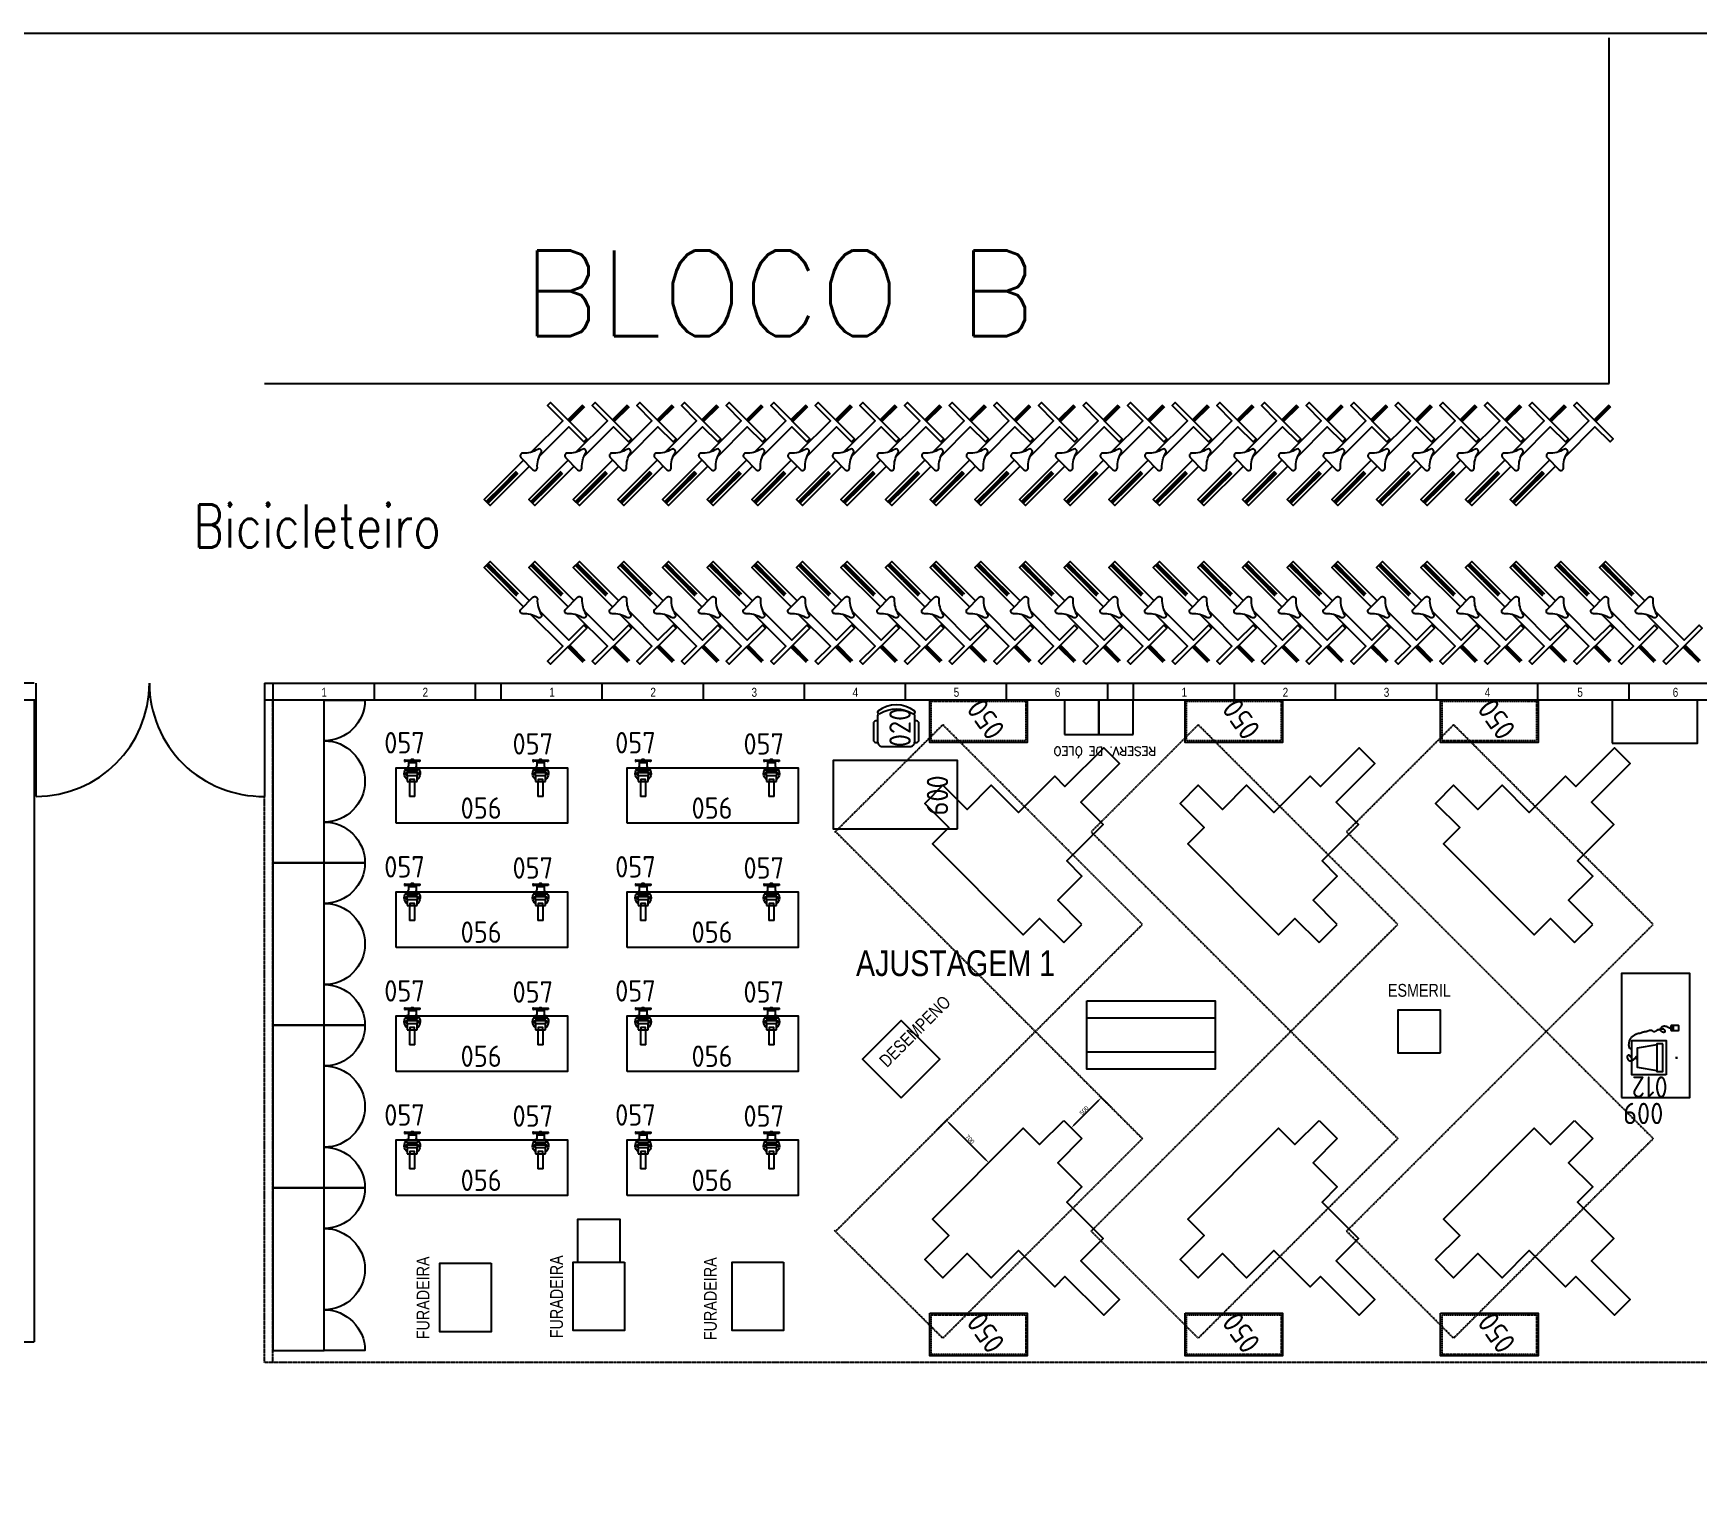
# Model space of a CAD drawing. Header units: millimetres. Extents: x 18768 to 1484868, y -11027 to 520152.
# Drawn here: x 1379301 to 1398761, y 156820 to 173819 of the extents above; entities that cross this region are included whole.
import ezdxf
from ezdxf.enums import TextEntityAlignment as Align

# ---------------------------------------------------------------- set-up
doc = ezdxf.new("R2010")
doc.units = ezdxf.units.MM
for name, pattern in [('DASHED2', [9.525, 6.35, -3.175]), ('DIVIDE', [2.15, 1.5, -0.2, 0.05, -0.15, 0.05, -0.2]), ('HIDDEN2', [4.7625, 3.175, -1.5875])]:
    doc.linetypes.add(name, pattern=pattern)
for name, color, linetype in [('3-MAQUINAS', 5, 'Continuous'), ('8-TEXTO', 4, 'Continuous'), ('8-TEXTO-DETALHES', 6, 'Continuous'), ('A Construir', 1, 'Continuous'), ('L025-CONTORNO', 7, 'Continuous'), ('L025-IMAGIN', 1, 'DIVIDE'), ('L025-TEXTO', 7, 'Continuous'), ('L035-ARRANJO-ADQUIRIR', 102, 'Continuous'), ('L035-ARRANJO-EXISTENTE', 180, 'Continuous'), ('L035-TEXTO', 40, 'Continuous'), ('PAREDES', 7, 'Continuous')]:
    doc.layers.add(name, color=color, linetype=linetype)
doc.layers.add('L035-DEMOLIÇÃO', color=40, linetype='Continuous', plot=False)
doc.styles.add('ISO-CP--25', font='isocp.shx', dxfattribs={"height": 250})
doc.styles.add('ROMANS', font='romans', dxfattribs={"width": 0.8, "height": 300})
doc.styles.get("Standard").update_dxf_attribs({"font": 'arial.ttf'})
doc.dimstyles.new('Anotativo', dxfattribs={"dimscale": 0, "dimtxt": 2.5, "dimasz": 2.5, "dimexe": 1.25, "dimexo": 0.625, "dimtad": 1, "dimtxsty": 'Standard', "dimcen": 2.5, "dimadec": 0, "dimazin": 0, "dimtfac": 1, "dimtmove": 0, "dimatfit": 3, "dimfxl": 1, "dimarcsym": 0})

# ---------------------------------------------------------------- blocks, each defined once
blk = doc.blocks.new('Bicicleta')
for points in [[(-1.142, 1.121), (-1.121, 1.142), (-0.944, 0.965), (-0.965, 0.944)], [(-0.788, 0.767), (-0.767, 0.788), (-0.944, 0.965), (-0.965, 0.944)], [(-0.011, -0.011), (0.011, 0.011), (-0.166, 0.187), (-0.187, 0.166)]]:
    blk.add_hatch(color=256).paths.add_polyline_path(points)
for p, q in [((-0.965, 0.944), (-1.142, 1.121)), ((-0.944, 0.965), (-1.121, 1.142)), ((-0.965, 0.944), (-0.788, 0.767)), ((-0.944, 0.965), (-0.767, 0.788)), ((-0.187, 0.166), (-0.011, -0.011)), ((-0.166, 0.187), (0.011, 0.011))]:
    blk.add_line(p, q)
at = {"color": 1}
for points in [[(-0.707, 0.636), (-1.167, 1.096), (-1.096, 1.167), (-0.636, 0.707)], [(-0.518, 0.589), (-0.177, 0.247), (0, 0.424), (0.035, 0.389), (-0.389, -0.035), (-0.424, 0), (-0.247, 0.177), (-0.615, 0.545)]]:
    blk.add_lwpolyline(points, dxfattribs=at)
blk.add_lwpolyline([(-0.714, 0.556, -0.686338), (-0.736, 0.607), (-0.595, 0.749, -0.686338), (-0.544, 0.726, 0.152911), (-0.499, 0.552, -0.794326), (-0.54, 0.511, 0.152911)], format="xyb", close=True, dxfattribs=at)
blk = doc.blocks.new('BL_SENAI_id9310100290')
at = {"layer": 'L035-ARRANJO-EXISTENTE', "color": 0}
for p, q in [((-515, 200), (-515, 139)), ((-515, 200), (-340, 200)), ((-340, 112), (-340, 227)), ((-340, 227), (-272, 227)), ((-228, 233), (-238, 233)), ((-238, 219), (-238, 106)), ((-228, 106), (-228, 233)), ((-217, 106), (-217, 233)), ((-217, 233), (-207, 233)), ((-207, 219), (-207, 106)), ((-178, 144), (-178, 195)), ((-114, 214), (-159, 214)), ((-121, 214), (-121, 125)), ((-114, 214), (-114, 125)), ((-340, 139), (-515, 139)), ((-272, 112), (-340, 112)), ((-238, 106), (-228, 106)), ((-207, 106), (-217, 106)), ((-114, 125), (-159, 125))]:
    blk.add_line(p, q, dxfattribs=at)
for points in [[(-340, 143), (-340, 197), (-314, 197), (-314, 143)], [(-268, 233), (-238, 233), (-238, 106), (-268, 106)], [(-178, 233), (-207, 233), (-207, 106), (-178, 106)], [(-104, 259), (-104, 252), (-88, 252), (-88, 259)], [(-114, 156), (-114, 183), (-83, 183), (-83, 156)], [(-104, 80), (-104, 86), (-88, 86), (-88, 80)]]:
    blk.add_lwpolyline(points, close=True, dxfattribs=at)
for points in [[(-99, 183), (-99, 252), (-92, 252), (-92, 183)], [(-92, 156), (-92, 86), (-99, 86), (-99, 156)]]:
    blk.add_lwpolyline(points, dxfattribs=at)
for centre in [(-250, 248), (-250, 92)]:
    blk.add_circle(centre, 7.45, dxfattribs=at)
for centre, radius, start, end in [((-247, 170), 92.8, 41.7386, 141.8707), ((-272, 231), 4.33, 270, 0), ((-159, 233), 19, 180, 270), ((-247, 170), 92.8, 218.1293, 318.2614), ((-272, 108), 4.33, 0, 90), ((-159, 106), 19, 90, 180)]:
    blk.add_arc(centre, radius, start, end, dxfattribs=at)
at = {"layer": 'L025-TEXTO', "style": 'ISO-CP--25'}
blk.add_attdef('rmp_mt_codmaterial', (15, 15), '', height=40, dxfattribs=at)
at = {"layer": 'L025-TEXTO', "style": 'ISO-CP--25', "flags": 1}
for tag in ['rmp_mt_nomeunid', 'rmp_mt_potencia', 'rmp_mt_cod']:
    blk.add_attdef(tag, (15, 15), '', height=40, dxfattribs=at)
blk = doc.blocks.new('BL_SENAI_id9320240650')
at = {"layer": 'L035-ARRANJO-EXISTENTE', "color": 0}
blk.add_lwpolyline([(-595, 399), (-595, -251), (1405, -251), (1405, 399)], close=True, dxfattribs=at)
at = {"layer": 'L025-TEXTO', "style": 'ISO-CP--25'}
blk.add_attdef('rmp_mt_codmaterial', (15, 15), '', height=40, dxfattribs=at)
at = {"layer": 'L025-TEXTO', "style": 'ISO-CP--25', "flags": 1}
for tag in ['rmp_mt_nomeunid', 'rmp_mt_potencia', 'rmp_mt_cod']:
    blk.add_attdef(tag, (15, 15), '', height=40, dxfattribs=at)
blk = doc.blocks.new('BL_SENAI_id9320230820')
at = {"layer": 'L035-ARRANJO-EXISTENTE', "color": 0}
blk.add_lwpolyline([(-449, -183), (691, -183), (691, 317), (-449, 317)], close=True, dxfattribs=at)
at = {"layer": 'L035-ARRANJO-EXISTENTE', "color": 0, "linetype": 'HIDDEN2'}
blk.add_lwpolyline([(-431, -165), (673, -165), (673, 299), (-431, 299)], close=True, dxfattribs=at)
at = {"layer": 'L025-TEXTO', "style": 'ISO-CP--25'}
blk.add_attdef('rmp_mt_codmaterial', (15, 15), '', height=40, dxfattribs=at)
at = {"layer": 'L025-TEXTO', "style": 'ISO-CP--25', "flags": 1}
for tag in ['rmp_mt_nomeunid', 'rmp_mt_potencia', 'rmp_mt_cod']:
    blk.add_attdef(tag, (15, 15), '', height=40, dxfattribs=at)
blk = doc.blocks.new('BL_SENAI_id9320210400')
at = {"layer": 'L035-ARRANJO-ADQUIRIR', "color": 0}
for points in [[(-690, 550, -0.290756), (-310, 550, 0.829608), (-284, 579, 0.333333), (-716, 579, 0.829608), (-690, 550)], [(-717, 464), (-737, 464, 0.414214), (-767, 434), (-767, 244, 0.414214), (-737, 214), (-717, 214)], [(-710, 550, 0.129448), (-717, 523), (-717, 219, 0.414214), (-663, 164), (-338, 164, 0.414214), (-284, 219), (-284, 525, 0.120944), (-290, 550)], [(-284, 214), (-264, 214, 0.414214), (-234, 244), (-234, 434, 0.414214), (-264, 464), (-284, 464)]]:
    blk.add_lwpolyline(points, format="xyb", dxfattribs=at)
at = {"layer": 'L025-TEXTO', "style": 'ISO-CP--25'}
blk.add_attdef('rmp_mt_codmaterial', (15, 15), '', height=40, dxfattribs=at)
at = {"layer": 'L025-TEXTO', "style": 'ISO-CP--25', "flags": 1}
for tag in ['rmp_mt_nomeunid', 'rmp_mt_potencia', 'rmp_mt_cod']:
    blk.add_attdef(tag, (15, 15), '', height=40, dxfattribs=at)
blk = doc.blocks.new('BL_SENAI_id9320220810')
at = {"layer": 'L025-CONTORNO', "color": 0}
blk.add_lwpolyline([(-688, 238), (112, 238), (112, 1688), (-688, 1688)], close=True, dxfattribs=at)
at = {"layer": 'L025-TEXTO', "style": 'ISO-CP--25'}
blk.add_attdef('rmp_mt_codmaterial', (15, 15), '', height=40, dxfattribs=at)
at = {"layer": 'L025-TEXTO', "style": 'ISO-CP--25', "flags": 1}
for tag in ['rmp_mt_nomeunid', 'rmp_mt_potencia', 'rmp_mt_cod']:
    blk.add_attdef(tag, (15, 15), '', height=40, dxfattribs=at)
blk = doc.blocks.new('*D277')
at = {"color": 0, "lineweight": -2, "transparency": 16777216}
for p, q in [((1389859, 160994), (1389995, 161130)), ((1390437, 160653), (1390013, 161077)), ((1390354, 160499), (1390490, 160635))]:
    blk.add_line(p, q, dxfattribs=at)
at = {"color": 0, "lineweight": 15, "transparency": 16777216}
for points in [[(1390019, 161083), (1390007, 161071), (1389978, 161112)], [(1390443, 160659), (1390431, 160647), (1390473, 160617)]]:
    blk.add_solid(points, dxfattribs=at)
at = {"layer": 'DEFPOINTS', "color": 0, "lineweight": 15, "transparency": 16777216}
for p in [(1389850, 160985), (1389978, 161112), (1390345, 160490)]:
    blk.add_point(p, dxfattribs=at)
at = {"color": 0, "transparency": 16777216, "insert": (1390252, 160892), "char_height": 50, "attachment_point": 5, "rotation": 315}
blk.add_mtext('700', dxfattribs=at)
blk = doc.blocks.new('*D278')
at = {"color": 0, "lineweight": -2, "transparency": 16777216}
for p, q in [((1391472, 161061), (1391754, 161344)), ((1391906, 161263), (1391772, 161397)), ((1391553, 160909), (1391419, 161043))]:
    blk.add_line(p, q, dxfattribs=at)
at = {"color": 0, "lineweight": 15, "transparency": 16777216}
for points in [[(1391749, 161350), (1391760, 161338), (1391790, 161379)], [(1391466, 161067), (1391477, 161055), (1391436, 161025)]]:
    blk.add_solid(points, dxfattribs=at)
at = {"layer": 'DEFPOINTS', "color": 0, "lineweight": 15, "transparency": 16777216}
for p in [(1391790, 161379), (1391915, 161254), (1391561, 160900)]:
    blk.add_point(p, dxfattribs=at)
at = {"color": 0, "transparency": 16777216, "insert": (1391586, 161229), "char_height": 50, "attachment_point": 5, "rotation": 45}
blk.add_mtext('500', dxfattribs=at)
blk = doc.blocks.new('BL_SENAI_id9370710510')
at = {"layer": 'L035-ARRANJO-ADQUIRIR', "color": 0}
for p, q in [((185, 107), (161, 107)), ((173, 95), (173, 119)), ((491, 168), (491, 85)), ((491, 142), (549, 142)), ((491, 141), (549, 141)), ((495, 168), (495, 145)), ((511, 168), (495, 168)), ((495, 145), (511, 145)), ((542, 174), (498, 174)), ((498, 78), (542, 78)), ((511, 145), (511, 168)), ((529, 168), (512, 168)), ((512, 168), (512, 145)), ((512, 145), (529, 145)), ((529, 145), (529, 168)), ((530, 168), (530, 145)), ((546, 168), (530, 168)), ((530, 145), (546, 145)), ((546, 145), (546, 168)), ((549, 85), (549, 168))]:
    blk.add_line(p, q, dxfattribs=at)
for points in [[(-27, 229), (-27, 629), (373, 629), (373, 229)], [(162, 566), (184, 566), (184, 581), (162, 581)], [(335, 266), (335, 336), (10, 336), (10, 266)]]:
    blk.add_lwpolyline(points, close=True, dxfattribs=at)
for points in [[(173, 581), (172, 586), (170, 590), (168, 593), (165, 596), (162, 598), (160, 599), (158, 600), (156, 602), (154, 603), (153, 604), (152, 606), (152, 607), (152, 609), (151, 610), (151, 611), (150, 612), (149, 613), (148, 614), (146, 615), (145, 616), (143, 617), (141, 618), (139, 620), (138, 622), (136, 624), (135, 627), (134, 630), (133, 633), (133, 637), (133, 640), (133, 644), (133, 647), (134, 650), (134, 653), (135, 656), (137, 658), (138, 661), (140, 663), (142, 665), (144, 667), (146, 668), (148, 670), (151, 671), (153, 672), (156, 673), (158, 674), (160, 675), (162, 676), (164, 676), (166, 677), (168, 678), (170, 678), (172, 679), (174, 679), (175, 679), (177, 680), (179, 680), (180, 680), (182, 680), (183, 680), (185, 680), (187, 680), (189, 679), (190, 679), (192, 678), (194, 678), (195, 677), (197, 676), (199, 675), (200, 674), (201, 672), (203, 671), (204, 670), (205, 669), (205, 667), (206, 666), (206, 665), (206, 664), (206, 663), (206, 662), (205, 660), (205, 659), (204, 658), (203, 658), (201, 657), (200, 656), (199, 655), (197, 654), (196, 653), (194, 653), (193, 652), (191, 651), (190, 650), (189, 649), (187, 648), (186, 647), (185, 645), (184, 644), (183, 642), (182, 640), (181, 637), (179, 635), (176, 632), (173, 629)], [(268, 629), (272, 638), (277, 645), (282, 650), (288, 655), (294, 657), (300, 659), (307, 661), (313, 661), (320, 662), (326, 662), (332, 661), (338, 661), (343, 660), (349, 659), (355, 658), (360, 657), (366, 656), (371, 654), (377, 652), (382, 651), (387, 649), (392, 646), (397, 644), (402, 641), (406, 637), (411, 634), (415, 630), (419, 626), (422, 621), (426, 617), (430, 612), (433, 607), (437, 602), (440, 597), (443, 591), (447, 586), (449, 580), (452, 575), (454, 570), (456, 565), (457, 560), (458, 555), (459, 550), (460, 545), (460, 540), (461, 535), (461, 531), (462, 526), (464, 521), (466, 516), (467, 511), (470, 507), (472, 502), (474, 496), (475, 491), (477, 486), (478, 481), (479, 475), (480, 470), (481, 465), (481, 459), (482, 454), (483, 449), (484, 445), (486, 440), (487, 436), (489, 432), (491, 428), (492, 425), (494, 421), (495, 418), (496, 415), (496, 411), (496, 408), (496, 405), (495, 402), (494, 398), (493, 395), (492, 393), (490, 390), (488, 387), (486, 385), (484, 382), (482, 380), (481, 377), (480, 375), (479, 372), (479, 369), (479, 366), (479, 362), (481, 359), (482, 355), (484, 352), (486, 348), (488, 345), (490, 342), (492, 338), (493, 336), (495, 333), (497, 331), (498, 329), (499, 327), (500, 326), (501, 325), (501, 325), (501, 324), (501, 324), (501, 324), (501, 324), (500, 323), (500, 322), (501, 319), (501, 316), (502, 312), (503, 308), (504, 303), (505, 298), (506, 293), (507, 287), (508, 283), (509, 278), (510, 275), (511, 271), (511, 268), (511, 265), (510, 262), (509, 259), (507, 257), (505, 254), (502, 251), (498, 248), (495, 246), (491, 244), (487, 242), (483, 241), (480, 241), (477, 241), (475, 242), (473, 243), (471, 245), (470, 247), (469, 250), (469, 253), (469, 256), (469, 259), (470, 262), (471, 265), (472, 268), (473, 271), (475, 274), (477, 277), (479, 280), (482, 283), (485, 286), (488, 289), (491, 291), (495, 293), (498, 294), (503, 294), (507, 293), (512, 292), (517, 290), (522, 287), (527, 283), (531, 279), (536, 274), (539, 269), (542, 263), (543, 257), (544, 251), (544, 245), (543, 239), (542, 233), (540, 227), (538, 221), (536, 216), (533, 210), (530, 205), (528, 199), (525, 194), (523, 189), (521, 183), (520, 177), (520, 174)], [(323, 336), (283, 566), (63, 566), (23, 336)]]:
    blk.add_lwpolyline(points, dxfattribs=at)
for centre, start, end in [((498, 168), 90, 180), ((498, 85), 180, 270), ((542, 168), 0, 90), ((542, 85), 270, 0)]:
    blk.add_arc(centre, 6.72, start, end, dxfattribs=at)
at = {"layer": 'L025-TEXTO', "style": 'ISO-CP--25'}
blk.add_attdef('rmp_mt_codmaterial', (15, 15), '', height=40, dxfattribs=at)
at = {"layer": 'L025-TEXTO', "style": 'ISO-CP--25', "flags": 1}
for tag in ['rmp_mt_nomeunid', 'rmp_mt_potencia', 'rmp_mt_cod']:
    blk.add_attdef(tag, (15, 15), '', height=40, dxfattribs=at)

msp = doc.modelspace()

# ---------------------------------------------------------------- linework, layer by layer
at = {"color": 1}
for p, q in [((1382103.298, 166224.6), (1382103.298, 166024.6)), ((1382103.298, 166224.6), (1382103.298, 166024.6)), ((1382103.298, 166224.6), (1382103.298, 166024.6)), ((1383285.298, 166224.6), (1383285.298, 166024.6)), ((1384467.298, 166224.6), (1384467.298, 166024.6)), ((1384767.298, 166224.6), (1384767.298, 166024.6)), ((1385949.298, 166224.6), (1385949.298, 166024.6)), ((1387131.298, 166224.6), (1387131.298, 166024.6)), ((1388313.298, 166224.6), (1388313.298, 166024.6)), ((1389495.298, 166224.6), (1389495.298, 166024.6)), ((1389495.298, 166224.6), (1389495.298, 166024.6)), ((1389495.298, 166224.6), (1389495.298, 166024.6)), ((1390677.298, 166224.6), (1390677.298, 166024.6)), ((1391859.298, 166224.6), (1391859.298, 166024.6)), ((1392159.298, 166224.6), (1392159.298, 166024.6)), ((1393341.298, 166224.6), (1393341.298, 166024.6)), ((1394523.298, 166224.6), (1394523.298, 166024.6)), ((1395705.298, 166224.6), (1395705.298, 166024.6)), ((1396887.298, 166224.6), (1396887.298, 166024.6)), ((1396887.298, 166224.6), (1396887.298, 166024.6)), ((1396887.298, 166224.6), (1396887.298, 166024.6)), ((1397956.298, 166224.6), (1397956.298, 166024.6))]:
    msp.add_line(p, q, dxfattribs=at)
at = {"color": 1, "linetype": 'DASHED2'}
for p, q in [((1389935.151, 165736.789), (1388664.282, 164473.34)), ((1392268.604, 163403.337), (1389935.151, 165736.789)), ((1392921.116, 165736.789), (1391669.537, 164485.21)), ((1395254.569, 163403.337), (1392921.116, 165736.789)), ((1395907.081, 165736.789), (1394655.502, 164485.21)), ((1398240.534, 163403.337), (1395907.081, 165736.789)), ((1388683.572, 164485.21), (1391017.025, 162151.758)), ((1391669.537, 164485.21), (1394002.99, 162151.758)), ((1394655.502, 164485.21), (1396988.955, 162151.758)), ((1391017.025, 162151.758), (1392268.604, 163403.337)), ((1394002.99, 162151.758), (1395254.569, 163403.337)), ((1396988.955, 162151.758), (1398240.534, 163403.337)), ((1388683.572, 159818.305), (1391017.025, 162151.758)), ((1391017.025, 162151.758), (1392268.604, 160900.179)), ((1391669.537, 159818.305), (1394002.99, 162151.758)), ((1394002.99, 162151.758), (1395254.569, 160900.179)), ((1394655.502, 159818.305), (1396988.955, 162151.758)), ((1396988.955, 162151.758), (1398240.534, 160900.179)), ((1392268.604, 160900.179), (1389935.151, 158566.726)), ((1395254.569, 160900.179), (1392921.116, 158566.726)), ((1398240.534, 160900.179), (1395907.081, 158566.726)), ((1389935.151, 158566.726), (1388664.282, 159830.176)), ((1392921.116, 158566.726), (1391669.537, 159818.305)), ((1395907.081, 158566.726), (1394655.502, 159818.305))]:
    msp.add_line(p, q, dxfattribs=at)
for p, q in [((1391349.365, 163191.205), (1391561.497, 163403.337)), ((1394335.33, 163191.205), (1394547.462, 163403.337)), ((1397321.295, 163191.205), (1397533.427, 163403.337)), ((1391619.754, 162310.068), (1393119.754, 162310.068)), ((1393119.754, 161910.068), (1391619.754, 161910.068)), ((1391349.365, 161112.311), (1391561.497, 160900.179)), ((1394335.33, 161112.311), (1394547.462, 160900.179)), ((1397321.295, 161112.311), (1397533.427, 160900.179))]:
    msp.add_line(p, q)
for points in [[(1382103.298, 166024.6), (1382103.298, 164124.6), (1382703.298, 164124.6), (1382703.298, 166024.6)], [(1397759.538, 165523.143), (1398759.538, 165523.143), (1398759.538, 166023.143), (1397759.538, 166023.143)], [(1382103.298, 164124.6), (1382103.298, 162224.6), (1382703.298, 162224.6), (1382703.298, 164124.6)], [(1391619.754, 162510.068), (1393119.754, 162510.068), (1393119.754, 161710.068), (1391619.754, 161710.068)], [(1395753.769, 161901.758), (1395753.769, 162401.758), (1395253.769, 162401.758), (1395253.769, 161901.758)], [(1382103.298, 162224.6), (1382103.298, 160324.6), (1382703.298, 160324.6), (1382703.298, 162224.6)], [(1389449.304, 161375.569), (1389901.852, 161828.117), (1389449.304, 162280.665), (1388996.756, 161828.117)], [(1382103.298, 160324.6), (1382103.298, 158424.6), (1382703.298, 158424.6), (1382703.298, 160324.6)], [(1386163.304, 159455.564), (1386163.304, 159955.564), (1385663.304, 159955.564), (1385663.304, 159455.564)], [(1384652.755, 159442.88), (1384652.755, 158642.88), (1384052.755, 158642.88), (1384052.755, 159442.88)], [(1386213.304, 159455.564), (1386213.304, 158655.564), (1385613.304, 158655.564), (1385613.304, 159455.564)], [(1388070.561, 159455.564), (1388070.561, 158655.564), (1387470.561, 158655.564), (1387470.561, 159455.564)]]:
    msp.add_lwpolyline(points, close=True)
at = {"color": 2}
for points in [[(1382703.298, 166024.6), (1383178.298, 166024.6, -0.414213562), (1382703.298, 165549.6, -0.414213562), (1383178.298, 165074.6, -0.414213562), (1382703.298, 164599.6, -0.414213562), (1383178.298, 164124.6), (1382703.298, 164124.6)], [(1382703.298, 164124.6), (1383178.298, 164124.6, -0.414213562), (1382703.298, 163649.6, -0.414213562), (1383178.298, 163174.6, -0.414213562), (1382703.298, 162699.6, -0.414213562), (1383178.298, 162224.6), (1382703.298, 162224.6)], [(1382703.298, 162224.6), (1383178.298, 162224.6, -0.414213562), (1382703.298, 161749.6, -0.414213562), (1383178.298, 161274.6, -0.414213562), (1382703.298, 160799.6, -0.414213562), (1383178.298, 160324.6), (1382703.298, 160324.6)], [(1382703.298, 160324.6), (1383178.298, 160324.6, -0.414213562), (1382703.298, 159849.6, -0.414213562), (1383178.298, 159374.6, -0.414213562), (1382703.298, 158899.6, -0.414213562), (1383178.298, 158424.6), (1382703.298, 158424.6)]]:
    msp.add_lwpolyline(points, format="xyb", dxfattribs=at)
for points in [[(1391561.497, 163403.337), (1391278.654, 163686.18), (1391561.497, 163969.022), (1391384.72, 164145.799), (1391808.984, 164570.063), (1391547.355, 164831.693), (1391999.903, 165284.241), (1391816.055, 165468.089), (1391363.507, 165015.54), (1391243.299, 165135.748), (1390819.035, 164711.484), (1390500.837, 165029.682), (1390217.994, 164746.84), (1389935.151, 165029.682), (1389723.019, 164817.55), (1390005.862, 164534.708), (1389814.943, 164343.789), (1390875.603, 163283.129), (1391066.522, 163474.048), (1391349.365, 163191.205)], [(1394547.462, 163403.337), (1394264.619, 163686.18), (1394547.462, 163969.022), (1394370.685, 164145.799), (1394794.949, 164570.063), (1394533.32, 164831.693), (1394985.868, 165284.241), (1394802.02, 165468.089), (1394349.472, 165015.54), (1394229.264, 165135.748), (1393805, 164711.484), (1393486.802, 165029.682), (1393203.959, 164746.84), (1392921.116, 165029.682), (1392708.984, 164817.55), (1392991.827, 164534.708), (1392800.908, 164343.789), (1393861.568, 163283.129), (1394052.487, 163474.048), (1394335.33, 163191.205)], [(1397533.427, 163403.337), (1397250.584, 163686.18), (1397533.427, 163969.022), (1397356.65, 164145.799), (1397780.914, 164570.063), (1397519.285, 164831.693), (1397971.833, 165284.241), (1397787.985, 165468.089), (1397335.437, 165015.54), (1397215.229, 165135.748), (1396790.965, 164711.484), (1396472.767, 165029.682), (1396189.924, 164746.84), (1395907.081, 165029.682), (1395694.949, 164817.55), (1395977.792, 164534.708), (1395786.873, 164343.789), (1396847.533, 163283.129), (1397038.452, 163474.048), (1397321.295, 163191.205)], [(1391561.497, 160900.179), (1391278.654, 160617.336), (1391561.497, 160334.493), (1391384.72, 160157.717), (1391808.984, 159733.453), (1391547.355, 159471.823), (1391999.903, 159019.275), (1391816.055, 158835.427), (1391363.507, 159287.975), (1391243.299, 159167.767), (1390819.035, 159592.031), (1390500.837, 159273.833), (1390217.994, 159556.676), (1389935.151, 159273.833), (1389723.019, 159485.965), (1390005.862, 159768.808), (1389814.943, 159959.727), (1390875.603, 161020.387), (1391066.522, 160829.468), (1391349.365, 161112.311)], [(1394547.462, 160900.179), (1394264.619, 160617.336), (1394547.462, 160334.493), (1394370.685, 160157.717), (1394794.949, 159733.453), (1394533.32, 159471.823), (1394985.868, 159019.275), (1394802.02, 158835.427), (1394349.472, 159287.975), (1394229.264, 159167.767), (1393805, 159592.031), (1393486.802, 159273.833), (1393203.959, 159556.676), (1392921.116, 159273.833), (1392708.984, 159485.965), (1392991.827, 159768.808), (1392800.908, 159959.727), (1393861.568, 161020.387), (1394052.487, 160829.468), (1394335.33, 161112.311)], [(1397533.427, 160900.179), (1397250.584, 160617.336), (1397533.427, 160334.493), (1397356.65, 160157.717), (1397780.914, 159733.453), (1397519.285, 159471.823), (1397971.833, 159019.275), (1397787.985, 158835.427), (1397335.437, 159287.975), (1397215.229, 159167.767), (1396790.965, 159592.031), (1396472.767, 159273.833), (1396189.924, 159556.676), (1395907.081, 159273.833), (1395694.949, 159485.965), (1395977.792, 159768.808), (1395786.873, 159959.727), (1396847.533, 161020.387), (1397038.452, 160829.468), (1397321.295, 161112.311)]]:
    msp.add_lwpolyline(points)
at = {"layer": '3-MAQUINAS'}
for p, q in [((1391359.298, 166024.6), (1391359.298, 165624.6)), ((1391759.298, 166024.6), (1391359.298, 166024.6)), ((1391759.298, 166024.6), (1391759.298, 165624.6)), ((1392159.298, 166024.6), (1391759.298, 166024.6)), ((1391759.298, 165624.6), (1391759.298, 166024.6)), ((1392159.298, 165624.6), (1392159.298, 166024.6)), ((1391359.298, 165624.6), (1391759.298, 165624.6)), ((1391759.298, 165624.6), (1392159.298, 165624.6))]:
    msp.add_line(p, q, dxfattribs=at)
at = {"layer": 'A Construir'}
msp.add_line((1379333.298, 164899.6), (1379333.298, 166224.6), dxfattribs=at)
at = {"layer": 'L025-IMAGIN'}
for p, q in [((1382103.298, 158284.6), (1382103.298, 166024.6)), ((1382003.298, 158284.6), (1382003.298, 164899.751)), ((1401043.1, 158284.6), (1382003.298, 158284.6))]:
    msp.add_line(p, q, dxfattribs=at)
at = {"layer": 'L035-DEMOLIÇÃO', "linetype": 'ByBlock', "lineweight": -2}
msp.add_lwpolyline([(1437540.298, 136290.012), (1345642.017, 136290.012), (1345642.017, 173818.605), (1437540.298, 173818.605)], close=True, dxfattribs=at)
at = {"layer": 'PAREDES', "ltscale": 0.01}
msp.add_line((1397726.446, 169724.6), (1397726.446, 173764.6), dxfattribs=at)
at = {"layer": 'PAREDES'}
for p, q in [((1382003.298, 169724.6), (1397726.446, 169724.6)), ((1379313.298, 166224.6), (1376978.298, 166224.6)), ((1382003.298, 166224.6), (1382003.298, 164899.751)), ((1382003.298, 166224.6), (1399126.446, 166224.6)), ((1379333.298, 166024.6), (1359104.046, 166024.6)), ((1379313.298, 166024.6), (1379313.298, 158524.6)), ((1399026.446, 166024.6), (1382003.298, 166024.6)), ((1370161.073, 158524.6), (1379313.298, 158524.6))]:
    msp.add_line(p, q, dxfattribs=at)
for centre, start, end in [((1379333.298, 166224.6), 270, 0), ((1381983.298, 166224.6), 180, 270.8648748)]:
    msp.add_arc(centre, 1325, start, end, dxfattribs=at)

# ---------------------------------------------------------------- block references
at = {"xscale": -1000, "yscale": 1000, "zscale": 1000, "rotation": 180}
for p in [(1385738.548, 169467.076), (1386260.174, 169467.076), (1386781.8, 169467.076), (1387303.426, 169467.076), (1387825.051, 169467.076), (1388346.677, 169467.076), (1388868.303, 169467.076), (1389389.928, 169467.076), (1389911.554, 169467.076), (1390433.18, 169467.076), (1390954.806, 169467.076), (1391476.431, 169467.076), (1391998.057, 169467.076), (1392519.683, 169467.076), (1393041.308, 169467.076), (1393562.934, 169467.076), (1394084.56, 169467.076), (1394606.186, 169467.076), (1395127.811, 169467.076), (1395649.437, 169467.076), (1396171.063, 169467.076), (1396692.688, 169467.076), (1397214.314, 169467.076), (1397735.94, 169467.076)]:
    msp.add_blockref('Bicicleta', p, dxfattribs=at)
at = {"xscale": 1000, "yscale": 1000, "zscale": 1000}
for p in [(1385738.548, 166478.596), (1386260.174, 166478.596), (1386781.8, 166478.596), (1387303.426, 166478.596), (1387825.051, 166478.596), (1388346.677, 166478.596), (1388868.303, 166478.596), (1389389.928, 166478.596), (1389911.554, 166478.596), (1390433.18, 166478.596), (1390954.806, 166478.596), (1391476.431, 166478.596), (1391998.057, 166478.596), (1392519.683, 166478.596), (1393041.308, 166478.596), (1393562.934, 166478.596), (1394084.56, 166478.596), (1394606.186, 166478.596), (1395127.811, 166478.596), (1395649.437, 166478.596), (1396171.063, 166478.596), (1396692.688, 166478.596), (1397214.314, 166478.596), (1397735.94, 166478.596), (1398257.566, 166478.596), (1398779.191, 166478.596)]:
    msp.add_blockref('Bicicleta', p, dxfattribs=at)
at = {"layer": 'L035-ARRANJO-ADQUIRIR'}
ref = msp.add_blockref('BL_SENAI_id9320210400', (1389890.315, 165317.569), dxfattribs=at)
ref.add_attrib('rmp_mt_codmaterial', '020', dxfattribs={"layer": 'L025-TEXTO', "height": 250, "rotation": 90, "style": 'ISO-CP--25'}).set_placement((1389434.885, 165705.132), align=Align.MIDDLE)
ref = msp.add_blockref('BL_SENAI_id9320230820', (1390230.853, 165846.661), dxfattribs=dict(at, xscale=-1, rotation=180))
ref.add_attrib('rmp_mt_codmaterial', '050', dxfattribs={"layer": 'L025-TEXTO', "height": 250, "rotation": 125, "style": 'ISO-CP--25'}).set_placement((1390540.783, 165872.016), align=Align.CENTER)
ref = msp.add_blockref('BL_SENAI_id9320230820', (1393216.818, 165846.661), dxfattribs=dict(at, xscale=-1, rotation=180))
ref.add_attrib('rmp_mt_codmaterial', '050', dxfattribs={"layer": 'L025-TEXTO', "height": 250, "rotation": 125, "style": 'ISO-CP--25'}).set_placement((1393526.748, 165872.016), align=Align.CENTER)
ref = msp.add_blockref('BL_SENAI_id9320230820', (1396202.783, 165846.661), dxfattribs=dict(at, xscale=-1, rotation=180))
ref.add_attrib('rmp_mt_codmaterial', '050', dxfattribs={"layer": 'L025-TEXTO', "height": 250, "rotation": 125, "style": 'ISO-CP--25'}).set_placement((1396512.713, 165872.016), align=Align.CENTER)
ref = msp.add_blockref('BL_SENAI_id9320220810', (1390342.834, 165208.666), dxfattribs=dict(at, rotation=89.99999999999999))
ref.add_attrib('rmp_mt_codmaterial', '009', dxfattribs={"layer": 'L025-TEXTO', "height": 250, "rotation": 270, "style": 'ISO-CP--25'}).set_placement((1389747.657, 164909.71), align=Align.CENTER)
ref = msp.add_blockref('BL_SENAI_id9320220810', (1398558.175, 161141.833), dxfattribs=at)
ref.add_attrib('rmp_mt_codmaterial', '009', dxfattribs={"layer": 'L025-TEXTO', "height": 250, "rotation": 180, "style": 'ISO-CP--25'}).set_placement((1398122.744, 161318.979), align=Align.CENTER)
ref = msp.add_blockref('BL_SENAI_id9370710510', (1398619.144, 161672.636), dxfattribs=dict(at, rotation=90.00000000005004))
ref.add_attrib('rmp_mt_codmaterial', '012', dxfattribs={"layer": 'L025-TEXTO', "height": 250, "rotation": 180, "style": 'ISO-CP--25'}).set_placement((1398201.266, 161503.054), align=Align.MIDDLE)
ref = msp.add_blockref('BL_SENAI_id9320230820', (1390230.853, 158676.511), dxfattribs=dict(at, xscale=-1, rotation=180))
ref.add_attrib('rmp_mt_codmaterial', '050', dxfattribs={"layer": 'L025-TEXTO', "height": 250, "rotation": 125, "style": 'ISO-CP--25'}).set_placement((1390540.783, 158701.866), align=Align.CENTER)
ref = msp.add_blockref('BL_SENAI_id9320230820', (1393216.818, 158676.511), dxfattribs=dict(at, xscale=-1, rotation=180))
ref.add_attrib('rmp_mt_codmaterial', '050', dxfattribs={"layer": 'L025-TEXTO', "height": 250, "rotation": 125, "style": 'ISO-CP--25'}).set_placement((1393526.748, 158701.866), align=Align.CENTER)
ref = msp.add_blockref('BL_SENAI_id9320230820', (1396202.783, 158676.511), dxfattribs=dict(at, xscale=-1, rotation=180))
ref.add_attrib('rmp_mt_codmaterial', '050', dxfattribs={"layer": 'L025-TEXTO', "height": 250, "rotation": 125, "style": 'ISO-CP--25'}).set_placement((1396512.713, 158701.866), align=Align.CENTER)
at = {"layer": 'L035-ARRANJO-EXISTENTE'}
ref = msp.add_blockref('BL_SENAI_id9310100290', (1383561.833, 165412.927), dxfattribs=dict(at, xscale=-1, rotation=270))
ref.add_attrib('rmp_mt_codmaterial', '057', dxfattribs={"layer": 'L025-TEXTO', "height": 250, "style": 'ISO-CP--25'}).set_placement((1383641.364, 165401.669), align=Align.CENTER)
ref = msp.add_blockref('BL_SENAI_id9310100290', (1385061.833, 165412.927), dxfattribs=dict(at, xscale=-1, rotation=270))
ref.add_attrib('rmp_mt_codmaterial', '057', dxfattribs={"layer": 'L025-TEXTO', "height": 250, "style": 'ISO-CP--25'}).set_placement((1385141.364, 165388.703), align=Align.CENTER)
ref = msp.add_blockref('BL_SENAI_id9310100290', (1386261.833, 165412.927), dxfattribs=dict(at, xscale=-1, rotation=270))
ref.add_attrib('rmp_mt_codmaterial', '057', dxfattribs={"layer": 'L025-TEXTO', "height": 250, "style": 'ISO-CP--25'}).set_placement((1386341.364, 165401.669), align=Align.CENTER)
ref = msp.add_blockref('BL_SENAI_id9310100290', (1387761.833, 165412.927), dxfattribs=dict(at, xscale=-1, rotation=270))
ref.add_attrib('rmp_mt_codmaterial', '057', dxfattribs={"layer": 'L025-TEXTO', "height": 250, "style": 'ISO-CP--25'}).set_placement((1387841.364, 165388.703), align=Align.CENTER)
ref = msp.add_blockref('BL_SENAI_id9320240650', (1384140.266, 164983.869), dxfattribs=dict(at, xscale=-1, rotation=180))
ref.add_attrib('rmp_mt_codmaterial', '056', dxfattribs={"layer": 'L025-TEXTO', "height": 250, "style": 'ISO-CP--25'}).set_placement((1384537.204, 164638.148), align=Align.CENTER)
ref = msp.add_blockref('BL_SENAI_id9320240650', (1386840.266, 164983.869), dxfattribs=dict(at, xscale=-1, rotation=180))
ref.add_attrib('rmp_mt_codmaterial', '056', dxfattribs={"layer": 'L025-TEXTO', "height": 250, "style": 'ISO-CP--25'}).set_placement((1387237.204, 164638.148), align=Align.CENTER)
ref = msp.add_blockref('BL_SENAI_id9310100290', (1383561.833, 163962.927), dxfattribs=dict(at, xscale=-1, rotation=270))
ref.add_attrib('rmp_mt_codmaterial', '057', dxfattribs={"layer": 'L025-TEXTO', "height": 250, "style": 'ISO-CP--25'}).set_placement((1383641.364, 163951.669), align=Align.CENTER)
ref = msp.add_blockref('BL_SENAI_id9310100290', (1385061.833, 163962.927), dxfattribs=dict(at, xscale=-1, rotation=270))
ref.add_attrib('rmp_mt_codmaterial', '057', dxfattribs={"layer": 'L025-TEXTO', "height": 250, "style": 'ISO-CP--25'}).set_placement((1385141.364, 163938.703), align=Align.CENTER)
ref = msp.add_blockref('BL_SENAI_id9310100290', (1386261.833, 163962.927), dxfattribs=dict(at, xscale=-1, rotation=270))
ref.add_attrib('rmp_mt_codmaterial', '057', dxfattribs={"layer": 'L025-TEXTO', "height": 250, "style": 'ISO-CP--25'}).set_placement((1386341.364, 163951.669), align=Align.CENTER)
ref = msp.add_blockref('BL_SENAI_id9310100290', (1387761.833, 163962.927), dxfattribs=dict(at, xscale=-1, rotation=270))
ref.add_attrib('rmp_mt_codmaterial', '057', dxfattribs={"layer": 'L025-TEXTO', "height": 250, "style": 'ISO-CP--25'}).set_placement((1387841.364, 163938.703), align=Align.CENTER)
ref = msp.add_blockref('BL_SENAI_id9320240650', (1384140.266, 163533.869), dxfattribs=dict(at, xscale=-1, rotation=180))
ref.add_attrib('rmp_mt_codmaterial', '056', dxfattribs={"layer": 'L025-TEXTO', "height": 250, "style": 'ISO-CP--25'}).set_placement((1384537.204, 163188.148), align=Align.CENTER)
ref = msp.add_blockref('BL_SENAI_id9320240650', (1386840.266, 163533.869), dxfattribs=dict(at, xscale=-1, rotation=180))
ref.add_attrib('rmp_mt_codmaterial', '056', dxfattribs={"layer": 'L025-TEXTO', "height": 250, "style": 'ISO-CP--25'}).set_placement((1387237.204, 163188.148), align=Align.CENTER)
ref = msp.add_blockref('BL_SENAI_id9310100290', (1383561.833, 162512.927), dxfattribs=dict(at, xscale=-1, rotation=270))
ref.add_attrib('rmp_mt_codmaterial', '057', dxfattribs={"layer": 'L025-TEXTO', "height": 250, "style": 'ISO-CP--25'}).set_placement((1383641.364, 162501.669), align=Align.CENTER)
ref = msp.add_blockref('BL_SENAI_id9310100290', (1385061.833, 162512.927), dxfattribs=dict(at, xscale=-1, rotation=270))
ref.add_attrib('rmp_mt_codmaterial', '057', dxfattribs={"layer": 'L025-TEXTO', "height": 250, "style": 'ISO-CP--25'}).set_placement((1385141.364, 162488.703), align=Align.CENTER)
ref = msp.add_blockref('BL_SENAI_id9310100290', (1386261.833, 162512.927), dxfattribs=dict(at, xscale=-1, rotation=270))
ref.add_attrib('rmp_mt_codmaterial', '057', dxfattribs={"layer": 'L025-TEXTO', "height": 250, "style": 'ISO-CP--25'}).set_placement((1386341.364, 162501.669), align=Align.CENTER)
ref = msp.add_blockref('BL_SENAI_id9310100290', (1387761.833, 162512.927), dxfattribs=dict(at, xscale=-1, rotation=270))
ref.add_attrib('rmp_mt_codmaterial', '057', dxfattribs={"layer": 'L025-TEXTO', "height": 250, "style": 'ISO-CP--25'}).set_placement((1387841.364, 162488.703), align=Align.CENTER)
ref = msp.add_blockref('BL_SENAI_id9320240650', (1384140.266, 162083.869), dxfattribs=dict(at, xscale=-1, rotation=180))
ref.add_attrib('rmp_mt_codmaterial', '056', dxfattribs={"layer": 'L025-TEXTO', "height": 250, "style": 'ISO-CP--25'}).set_placement((1384537.204, 161738.148), align=Align.CENTER)
ref = msp.add_blockref('BL_SENAI_id9320240650', (1386840.266, 162083.869), dxfattribs=dict(at, xscale=-1, rotation=180))
ref.add_attrib('rmp_mt_codmaterial', '056', dxfattribs={"layer": 'L025-TEXTO', "height": 250, "style": 'ISO-CP--25'}).set_placement((1387237.204, 161738.148), align=Align.CENTER)
ref = msp.add_blockref('BL_SENAI_id9310100290', (1383561.833, 161062.927), dxfattribs=dict(at, xscale=-1, rotation=270))
ref.add_attrib('rmp_mt_codmaterial', '057', dxfattribs={"layer": 'L025-TEXTO', "height": 250, "style": 'ISO-CP--25'}).set_placement((1383641.364, 161051.669), align=Align.CENTER)
ref = msp.add_blockref('BL_SENAI_id9310100290', (1385061.833, 161062.927), dxfattribs=dict(at, xscale=-1, rotation=270))
ref.add_attrib('rmp_mt_codmaterial', '057', dxfattribs={"layer": 'L025-TEXTO', "height": 250, "style": 'ISO-CP--25'}).set_placement((1385141.364, 161038.703), align=Align.CENTER)
ref = msp.add_blockref('BL_SENAI_id9310100290', (1386261.833, 161062.927), dxfattribs=dict(at, xscale=-1, rotation=270))
ref.add_attrib('rmp_mt_codmaterial', '057', dxfattribs={"layer": 'L025-TEXTO', "height": 250, "style": 'ISO-CP--25'}).set_placement((1386341.364, 161051.669), align=Align.CENTER)
ref = msp.add_blockref('BL_SENAI_id9310100290', (1387761.833, 161062.927), dxfattribs=dict(at, xscale=-1, rotation=270))
ref.add_attrib('rmp_mt_codmaterial', '057', dxfattribs={"layer": 'L025-TEXTO', "height": 250, "style": 'ISO-CP--25'}).set_placement((1387841.364, 161038.703), align=Align.CENTER)
ref = msp.add_blockref('BL_SENAI_id9320240650', (1384140.266, 160633.869), dxfattribs=dict(at, xscale=-1, rotation=180))
ref.add_attrib('rmp_mt_codmaterial', '056', dxfattribs={"layer": 'L025-TEXTO', "height": 250, "style": 'ISO-CP--25'}).set_placement((1384537.204, 160288.148), align=Align.CENTER)
ref = msp.add_blockref('BL_SENAI_id9320240650', (1386840.266, 160633.869), dxfattribs=dict(at, xscale=-1, rotation=180))
ref.add_attrib('rmp_mt_codmaterial', '056', dxfattribs={"layer": 'L025-TEXTO', "height": 250, "style": 'ISO-CP--25'}).set_placement((1387237.204, 160288.148), align=Align.CENTER)

# ---------------------------------------------------------------- texts
at = {"layer": '8-TEXTO', "style": 'ROMANS'}
msp.add_text('BLOCO B', height=1000, dxfattribs=at).set_placement((1385022.556, 170280.068))
at = {"layer": '8-TEXTO', "style": 'ROMANS', "width": 0.8}
msp.add_text('Bicicleteiro', height=500, dxfattribs=at).set_placement((1381170.857, 167809.847))
at = {"layer": '8-TEXTO-DETALHES', "linetype": 'Continuous', "style": 'ROMANS'}
msp.add_text('RESERV. DE ÓLEO', height=100, rotation=180, dxfattribs=at).set_placement((1392429.466, 165478.89))
at = {"layer": 'L035-TEXTO', "width": 0.8}
for s, height, p in [('1', 105, (1382669.824, 166063.884)), ('2', 105, (1383851.824, 166063.884)), ('1', 105, (1385333.824, 166063.884)), ('2', 105, (1386515.824, 166063.884)), ('3', 105, (1387697.824, 166063.884)), ('4', 105, (1388879.824, 166063.884)), ('5', 105, (1390061.824, 166063.884)), ('6', 105, (1391243.824, 166063.884)), ('1', 105, (1392725.824, 166063.884)), ('2', 105, (1393907.824, 166063.884)), ('3', 105, (1395089.824, 166063.884)), ('4', 105, (1396271.824, 166063.884)), ('5', 105, (1397353.202, 166063.884)), ('6', 105, (1398468.12, 166063.884)), ('AJUSTAGEM 1', 300, (1388920, 162800)), ('ESMERIL', 150, (1395138.66, 162557.993))]:
    msp.add_text(s, height=height, dxfattribs=at).set_placement(p)
for s, rotation, p in [('DESEMPENO', 45, (1389282.93, 161722.174)), ('FURADEIRA', 90, (1383933.17, 158554.431)), ('FURADEIRA', 90, (1385493.719, 158567.115)), ('FURADEIRA', 90, (1387292.058, 158544.417))]:
    msp.add_text(s, height=150, rotation=rotation, dxfattribs=at).set_placement(p)

# ---------------------------------------------------------------- dimensions: what is measured, and where the dimension line sits
at = {"color": 3}
for p1, p2, distance, picture, middle in [((1391561.497, 160900.179), (1391915.05, 161253.732), 177.167, '*D278', (1391586.107, 161229.122)), ((1390345.273, 160490.057), (1389850.299, 160985.032), -180.228, '*D277', (1390252.117, 160891.875))]:
    dim = msp.add_aligned_dim(p1=p1, p2=p2, distance=distance, dimstyle='Anotativo', dxfattribs=at)
    dim.commit()
    dim.dimension.update_dxf_attribs({"geometry": picture, "text_midpoint": middle})

doc.saveas('drawing.dxf')
